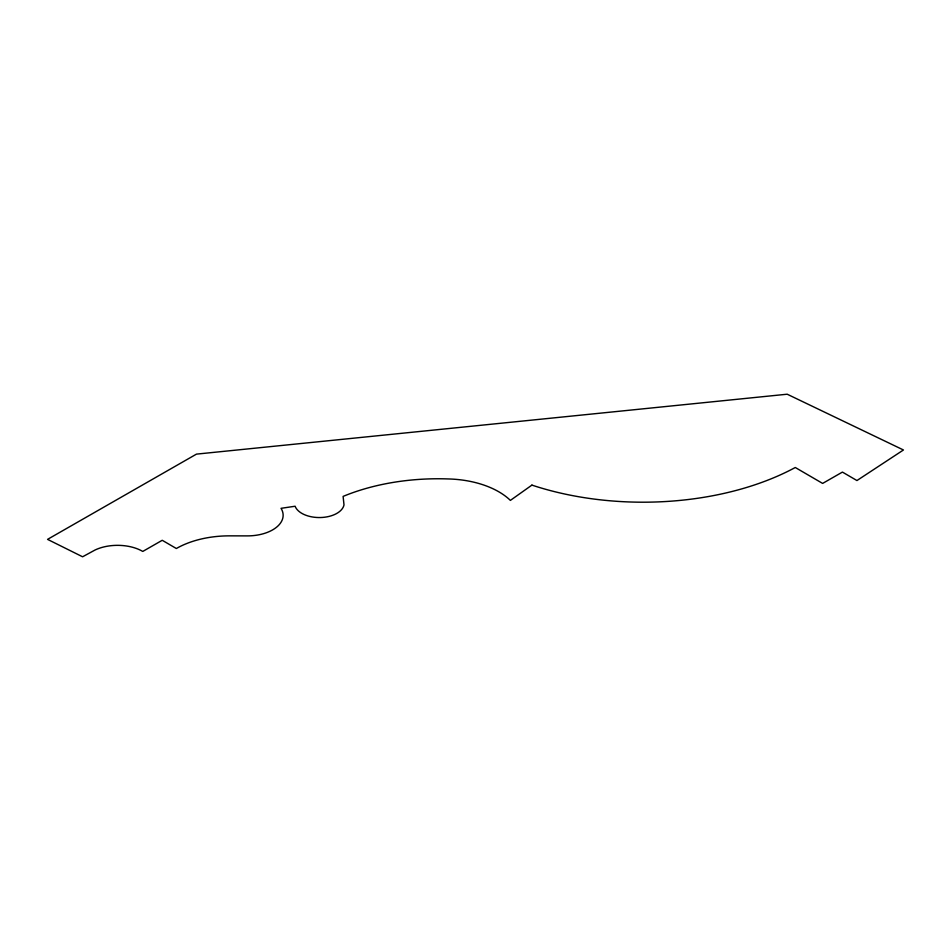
<?xml version="1.0" encoding="UTF-8"?>
<svg xmlns="http://www.w3.org/2000/svg" width="951" height="951" viewBox="0 0 951 951"><rect width="100%" height="100%" fill="white"/><g stroke="black" fill="none" stroke-linecap="round" stroke-linejoin="round"><path stroke-width="1.43" d="M531.918 485.105L510.378 500.392A76.032 43.889 0 0 0 447.921 478.935A163.013 94.113 0 0 0 343.109 496.398L344 504.898A24.809 14.324 0 0 1 320.546 517.534A24.809 14.324 0 0 1 295.107 506.241L281.032 508.321A35.686 20.601 0 0 1 247.319 535.889L229.643 535.853A75.058 43.33 0 0 0 176.351 548.513L162.229 540.287L142.769 551.437A35.353 20.411 0 0 0 95.052 550.011L82.594 556.787L47.55 539.372L196.465 454.126L787.202 394.213L903.45 449.978L856.946 480.54L842.42 472.088L822.627 483.417L795.286 467.5A223.069 128.789 0 0 1 531.918 485.105"/></g></svg>
